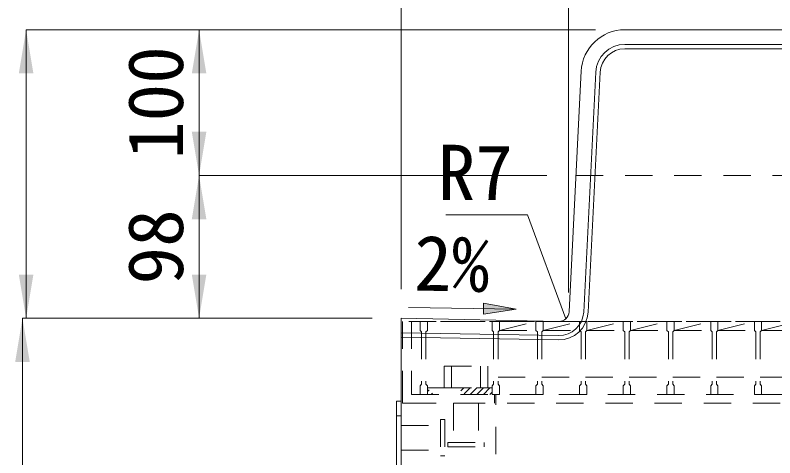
# Model space of a CAD drawing. Units: millimetres at full size. Extents: x 50430 to 75195, y 75514 to 92741.
# Drawn here: x 54351 to 54873, y 87088 to 87392 of the extents above; entities that cross this region are included whole.
import ezdxf
from ezdxf.enums import TextEntityAlignment as Align

# ---------------------------------------------------------------- set-up
doc = ezdxf.new("R2010")
doc.units = ezdxf.units.MM
doc.header["$LTSCALE"] = 25
doc.linetypes.add('USER1', pattern=[1.35, 0.75, -0.6])
doc.linetypes.add('USER3', pattern=[2, 1, -1])
for name, color, linetype, lineweight in [('0_2', 7, 'Continuous', 5), ('ジョイントプレート', 3, 'Continuous', 9), ('寸法引出', 7, 'Continuous', 20), ('寸法線', 7, 'Continuous', 9), ('本体', 2, 'Continuous', 9), ('ｲﾝｻｰﾄ', 3, 'USER1', 5), ('ｸﾞﾚｰﾁﾝｸﾞ', 7, 'USER1', 5)]:
    doc.layers.add(name, color=color, linetype=linetype, lineweight=lineweight)
doc.styles.add('ＭＳ ゴシック', font='')
doc.styles.get('ＭＳ ゴシック').set_extended_font_data('MS Gothic')

# ---------------------------------------------------------------- blocks, each defined once
blk = doc.blocks.new('filled_arrow')
at = {"color": 0, "linetype": 'Continuous', "lineweight": -2}
blk.add_solid([(7.5, 1.25), (0, 0), (7.5, -1.25)], dxfattribs=at)

msp = doc.modelspace()

# ---------------------------------------------------------------- hatches: boundary and pattern name
at = {"layer": '寸法引出'}
msp.add_hatch(color=256, dxfattribs=at).paths.add_polyline_path([(54672.79, 87194.11), (54672.66, 87186.61), (54695.23, 87189.97)])
at = {"layer": 'ｸﾞﾚｰﾁﾝｸﾞ', "lineweight": 9}
h = msp.add_hatch(dxfattribs=at)
h.set_pattern_fill('USER', color=256, style=0, pattern_type=2)
h.set_pattern_definition([(45, (54117.7, 86814.5), (-2.24506, 2.24506), [18.75, -15])])
h.paths.add_polyline_path([(54678.71, 87131.48), (54660.71, 87131.48), (54634.21, 87131.48), (54634.21, 87135.98), (54645.71, 87135.98), (54660.71, 87135.98), (54678.71, 87135.98)])

# ---------------------------------------------------------------- linework, layer by layer
at = {"layer": '0_2', "color": 4}
for p, q in [((54769.75, 87371.78), (54892.67, 87371.78)), ((54769.75, 87368.78), (54892.67, 87368.78)), ((54741.54, 87188.05), (54749.77, 87352.78)), ((54744.53, 87187.9), (54752.77, 87352.63)), ((54616.21, 87173.78), (54724.26, 87171.9)), ((54616.21, 87170.78), (54724.21, 87168.9))]:
    msp.add_line(p, q, dxfattribs=at)
at = {"layer": '0_2', "lineweight": 9}
msp.add_lwpolyline([(54729.32, 87183.5), (54702.93, 87254.84), (54646.84, 87254.84)], dxfattribs=at)
at = {"layer": '0_2', "color": 4}
for centre, radius, start, end in [((54769.75, 87351.78), 20, 90, 177.1376), ((54769.75, 87351.78), 17, 90, 177.1376), ((54724.56, 87188.9), 20, 269.0047, 357.1375), ((54724.56, 87188.9), 17, 269.0047, 357.1372)]:
    msp.add_arc(centre, radius, start, end, dxfattribs=at)
at = {"layer": 'ジョイントプレート', "linetype": 'USER1', "lineweight": 5}
msp.add_line((54613.01, 87116.79), (54616.21, 87116.79), dxfattribs=at)
at = {"layer": 'ジョイントプレート', "lineweight": 5}
msp.add_lwpolyline([(54616.21, 86986.78), (54616.21, 87126.79), (54613.01, 87126.79), (54613.01, 86986.78)], close=True, dxfattribs=at)
at = {"layer": '寸法引出'}
msp.add_line((54695.23, 87189.97), (54621.21, 87191.26), dxfattribs=at)
at = {"layer": '寸法引出', "lineweight": 13}
msp.add_lwpolyline([(54672.79, 87194.11), (54672.66, 87186.61), (54695.23, 87189.97)], close=True, dxfattribs=at)
at = {"layer": '寸法線'}
for p, q in [((54616.21, 87203.78), (54616.21, 87561.78)), ((54731.19, 87201.48), (54731.19, 87561.78)), ((54731.19, 87201.48), (54731.19, 87561.78)), ((54358.71, 87183.78), (54358.71, 87381.78)), ((54749.56, 87381.78), (54358.71, 87381.78)), ((54477.46, 87281.78), (54477.46, 87381.78)), ((54749.75, 87381.78), (54477.46, 87381.78)), ((54477.46, 87183.78), (54477.46, 87281.78)), ((54716.21, 87281.78), (54477.46, 87281.78)), ((54716.21, 87281.78), (54477.46, 87281.78)), ((54356.21, 87056.78), (54356.21, 87183.78)), ((54596.21, 87183.78), (54356.21, 87183.78)), ((54596.21, 87183.78), (54358.71, 87183.78)), ((54596.21, 87183.78), (54477.46, 87183.78))]:
    msp.add_line(p, q, dxfattribs=at)
at = {"layer": '本体', "lineweight": 20}
for p, q in [((54769.56, 87381.78), (54892.86, 87381.78)), ((54731.53, 87188.27), (54739.8, 87353.67)), ((54616.21, 87183.78), (54616.21, 87056.78)), ((54616.21, 87183.78), (54724.4, 87181.62))]:
    msp.add_line(p, q, dxfattribs=at)
at = {"layer": '本体', "linetype": 'USER1'}
for p, q in [((54736.21, 87281.78), (54926.21, 87281.78)), ((54681.21, 87056.78), (54681.21, 87131.78))]:
    msp.add_line(p, q, dxfattribs=at)
at = {"layer": '本体', "lineweight": 20}
for centre, radius, start, end in [((54769.75, 87351.78), 30, 90, 177.1376), ((54724.54, 87188.62), 7, 268.8542, 357.1374)]:
    msp.add_arc(centre, radius, start, end, dxfattribs=at)
at = {"layer": 'ｲﾝｻｰﾄ'}
for p, q in [((54645.71, 87150.98), (54645.71, 87135.98)), ((54645.71, 87150.98), (54675.71, 87150.98)), ((54650.71, 87150.98), (54650.71, 87135.98)), ((54670.71, 87150.98), (54670.71, 87135.98)), ((54675.71, 87150.98), (54675.71, 87135.98)), ((54645.71, 87135.98), (54675.71, 87135.98)), ((54643.21, 87114.28), (54643.21, 87089.28)), ((54643.21, 87114.28), (54646.21, 87114.28)), ((54646.21, 87114.28), (54646.21, 87089.28)), ((54616.21, 87110.28), (54616.21, 87093.28)), ((54616.21, 87110.28), (54643.21, 87110.28)), ((54616.21, 87093.28), (54643.21, 87093.28)), ((54643.21, 87089.28), (54646.21, 87089.28))]:
    msp.add_line(p, q, dxfattribs=at)
at = {"layer": 'ｲﾝｻｰﾄ', "lineweight": 9}
for p, q in [((54652.21, 87125.48), (54669.21, 87125.48)), ((54652.21, 87125.48), (54652.21, 87098.48)), ((54669.21, 87125.48), (54669.21, 87098.48)), ((54648.21, 87098.48), (54673.21, 87098.48)), ((54648.21, 87098.48), (54648.21, 87095.48)), ((54673.21, 87098.48), (54673.21, 87095.48)), ((54648.21, 87095.48), (54673.21, 87095.48))]:
    msp.add_line(p, q, dxfattribs=at)
at = {"layer": 'ｲﾝｻｰﾄ', "linetype": 'USER3', "lineweight": 9}
msp.add_line((54616.21, 87093.28), (54616.21, 87110.28), dxfattribs=at)
at = {"layer": 'ｸﾞﾚｰﾁﾝｸﾞ', "lineweight": 9}
for p, q in [((55045.21, 87181.48), (54617.21, 87181.48)), ((54617.21, 87181.48), (54617.21, 87125.48)), ((54623.21, 87181.48), (54623.21, 87131.48)), ((55033.21, 87181.48), (54629.21, 87181.48)), ((54629.21, 87181.48), (54634.21, 87181.48)), ((54629.21, 87181.48), (54629.21, 87175.48)), ((54629.21, 87181.48), (54634.21, 87181.48)), ((54629.21, 87181.48), (54629.21, 87175.48)), ((54629.21, 87181.48), (54634.21, 87181.48)), ((54629.21, 87181.48), (54629.21, 87175.48)), ((54634.21, 87181.48), (54634.21, 87175.48)), ((54634.21, 87181.48), (54634.21, 87175.48)), ((54634.21, 87181.48), (54634.21, 87175.48)), ((54678.71, 87181.48), (54683.71, 87181.48)), ((54678.71, 87181.48), (54678.71, 87175.48)), ((54678.71, 87181.48), (54683.71, 87181.48)), ((54678.71, 87181.48), (54678.71, 87175.48)), ((54678.71, 87181.48), (54683.71, 87181.48)), ((54678.71, 87181.48), (54678.71, 87175.48)), ((54683.71, 87175.48), (54708.71, 87181.48)), ((54683.71, 87181.48), (54683.71, 87175.48)), ((54683.71, 87181.48), (54683.71, 87175.48)), ((54683.71, 87181.48), (54683.71, 87175.48)), ((54708.71, 87181.48), (54713.71, 87181.48)), ((54708.71, 87181.48), (54708.71, 87175.48)), ((54708.71, 87181.48), (54713.71, 87181.48)), ((54708.71, 87181.48), (54708.71, 87175.48)), ((54708.71, 87181.48), (54713.71, 87181.48)), ((54708.71, 87181.48), (54708.71, 87175.48)), ((54713.71, 87175.48), (54738.71, 87181.48)), ((54713.71, 87181.48), (54713.71, 87175.48)), ((54713.71, 87181.48), (54713.71, 87175.48)), ((54713.71, 87181.48), (54713.71, 87175.48)), ((54738.71, 87181.48), (54743.71, 87181.48)), ((54738.71, 87181.48), (54738.71, 87175.48)), ((54738.71, 87181.48), (54743.71, 87181.48)), ((54738.71, 87181.48), (54738.71, 87175.48)), ((54738.71, 87181.48), (54743.71, 87181.48)), ((54738.71, 87181.48), (54738.71, 87175.48)), ((54743.71, 87175.48), (54768.71, 87181.48)), ((54743.71, 87181.48), (54743.71, 87175.48)), ((54743.71, 87181.48), (54743.71, 87175.48)), ((54743.71, 87181.48), (54743.71, 87175.48)), ((54768.71, 87181.48), (54773.71, 87181.48)), ((54768.71, 87181.48), (54768.71, 87175.48)), ((54768.71, 87181.48), (54773.71, 87181.48)), ((54768.71, 87181.48), (54768.71, 87175.48)), ((54768.71, 87181.48), (54773.71, 87181.48)), ((54768.71, 87181.48), (54768.71, 87175.48)), ((54773.71, 87175.48), (54798.71, 87181.48)), ((54773.71, 87181.48), (54773.71, 87175.48)), ((54773.71, 87181.48), (54773.71, 87175.48)), ((54773.71, 87181.48), (54773.71, 87175.48)), ((54798.71, 87181.48), (54803.71, 87181.48)), ((54798.71, 87181.48), (54798.71, 87175.48)), ((54798.71, 87181.48), (54803.71, 87181.48)), ((54798.71, 87181.48), (54798.71, 87175.48)), ((54798.71, 87181.48), (54803.71, 87181.48)), ((54798.71, 87181.48), (54798.71, 87175.48)), ((54803.71, 87175.48), (54828.71, 87181.48)), ((54803.71, 87181.48), (54803.71, 87175.48)), ((54803.71, 87181.48), (54803.71, 87175.48)), ((54803.71, 87181.48), (54803.71, 87175.48)), ((54828.71, 87181.48), (54833.71, 87181.48)), ((54828.71, 87181.48), (54828.71, 87175.48)), ((54828.71, 87181.48), (54833.71, 87181.48)), ((54828.71, 87181.48), (54828.71, 87175.48)), ((54828.71, 87181.48), (54833.71, 87181.48)), ((54828.71, 87181.48), (54828.71, 87175.48)), ((54833.71, 87175.48), (54858.71, 87181.48)), ((54833.71, 87181.48), (54833.71, 87175.48)), ((54833.71, 87181.48), (54833.71, 87175.48)), ((54833.71, 87181.48), (54833.71, 87175.48)), ((54858.71, 87181.48), (54863.71, 87181.48)), ((54858.71, 87181.48), (54863.71, 87181.48)), ((54858.71, 87181.48), (54863.71, 87181.48)), ((54858.71, 87181.48), (54858.71, 87175.48)), ((54858.71, 87181.48), (54858.71, 87175.48)), ((54858.71, 87181.48), (54858.71, 87175.48)), ((54863.71, 87181.48), (54863.71, 87175.48)), ((54863.71, 87181.48), (54863.71, 87175.48)), ((54863.71, 87181.48), (54863.71, 87175.48)), ((54863.71, 87175.48), (54888.71, 87181.48)), ((54629.21, 87175.48), (54630.21, 87174.48)), ((54629.21, 87175.48), (54630.21, 87174.48)), ((54629.21, 87175.48), (54630.21, 87174.48)), ((54634.21, 87175.48), (54633.21, 87174.48)), ((54634.21, 87175.48), (54633.21, 87174.48)), ((54634.21, 87175.48), (54633.21, 87174.48)), ((54678.71, 87175.48), (54679.71, 87174.48)), ((54678.71, 87175.48), (54679.71, 87174.48)), ((54678.71, 87175.48), (54679.71, 87174.48)), ((54683.71, 87175.48), (54682.71, 87174.48)), ((54683.71, 87175.48), (54682.71, 87174.48)), ((54683.71, 87175.48), (54682.71, 87174.48)), ((54683.71, 87175.48), (54708.71, 87175.48)), ((54708.71, 87175.48), (54709.71, 87174.48)), ((54708.71, 87175.48), (54709.71, 87174.48)), ((54708.71, 87175.48), (54709.71, 87174.48)), ((54713.71, 87175.48), (54712.71, 87174.48)), ((54713.71, 87175.48), (54712.71, 87174.48)), ((54713.71, 87175.48), (54712.71, 87174.48)), ((54713.71, 87175.48), (54738.71, 87175.48)), ((54738.71, 87175.48), (54739.71, 87174.48)), ((54738.71, 87175.48), (54739.71, 87174.48)), ((54738.71, 87175.48), (54739.71, 87174.48)), ((54743.71, 87175.48), (54742.71, 87174.48)), ((54743.71, 87175.48), (54742.71, 87174.48)), ((54743.71, 87175.48), (54742.71, 87174.48)), ((54743.71, 87175.48), (54768.71, 87175.48)), ((54768.71, 87175.48), (54769.71, 87174.48)), ((54768.71, 87175.48), (54769.71, 87174.48)), ((54768.71, 87175.48), (54769.71, 87174.48)), ((54773.71, 87175.48), (54772.71, 87174.48)), ((54773.71, 87175.48), (54772.71, 87174.48)), ((54773.71, 87175.48), (54772.71, 87174.48)), ((54773.71, 87175.48), (54798.71, 87175.48)), ((54798.71, 87175.48), (54799.71, 87174.48)), ((54798.71, 87175.48), (54799.71, 87174.48)), ((54798.71, 87175.48), (54799.71, 87174.48)), ((54803.71, 87175.48), (54802.71, 87174.48)), ((54803.71, 87175.48), (54802.71, 87174.48)), ((54803.71, 87175.48), (54802.71, 87174.48)), ((54803.71, 87175.48), (54828.71, 87175.48)), ((54828.71, 87175.48), (54829.71, 87174.48)), ((54828.71, 87175.48), (54829.71, 87174.48)), ((54828.71, 87175.48), (54829.71, 87174.48)), ((54833.71, 87175.48), (54832.71, 87174.48)), ((54833.71, 87175.48), (54832.71, 87174.48)), ((54833.71, 87175.48), (54832.71, 87174.48)), ((54833.71, 87175.48), (54858.71, 87175.48)), ((54858.71, 87175.48), (54859.71, 87174.48)), ((54858.71, 87175.48), (54859.71, 87174.48)), ((54858.71, 87175.48), (54859.71, 87174.48)), ((54863.71, 87175.48), (54862.71, 87174.48)), ((54863.71, 87175.48), (54862.71, 87174.48)), ((54863.71, 87175.48), (54862.71, 87174.48)), ((54863.71, 87175.48), (54888.71, 87175.48)), ((54630.21, 87174.48), (54630.21, 87138.48)), ((54630.21, 87174.48), (54630.21, 87138.48)), ((54630.21, 87174.48), (54630.21, 87138.48)), ((54633.21, 87174.48), (54633.21, 87138.48)), ((54633.21, 87174.48), (54633.21, 87138.48)), ((54633.21, 87174.48), (54633.21, 87138.48)), ((54679.71, 87174.48), (54679.71, 87138.48)), ((54679.71, 87174.48), (54679.71, 87138.48)), ((54679.71, 87174.48), (54679.71, 87138.48)), ((54682.71, 87174.48), (54682.71, 87138.48)), ((54682.71, 87174.48), (54682.71, 87138.48)), ((54682.71, 87174.48), (54682.71, 87138.48)), ((54709.71, 87174.48), (54709.71, 87138.48)), ((54709.71, 87174.48), (54709.71, 87138.48)), ((54709.71, 87174.48), (54709.71, 87138.48)), ((54712.71, 87174.48), (54712.71, 87138.48)), ((54712.71, 87174.48), (54712.71, 87138.48)), ((54712.71, 87174.48), (54712.71, 87138.48)), ((54739.71, 87174.48), (54739.71, 87138.48)), ((54739.71, 87174.48), (54739.71, 87138.48)), ((54739.71, 87174.48), (54739.71, 87138.48)), ((54742.71, 87174.48), (54742.71, 87138.48)), ((54742.71, 87174.48), (54742.71, 87138.48)), ((54742.71, 87174.48), (54742.71, 87138.48)), ((54769.71, 87174.48), (54769.71, 87138.48)), ((54769.71, 87174.48), (54769.71, 87138.48)), ((54769.71, 87174.48), (54769.71, 87138.48)), ((54772.71, 87174.48), (54772.71, 87138.48)), ((54772.71, 87174.48), (54772.71, 87138.48)), ((54772.71, 87174.48), (54772.71, 87138.48)), ((54799.71, 87174.48), (54799.71, 87138.48)), ((54799.71, 87174.48), (54799.71, 87138.48)), ((54799.71, 87174.48), (54799.71, 87138.48)), ((54802.71, 87174.48), (54802.71, 87138.48)), ((54802.71, 87174.48), (54802.71, 87138.48)), ((54802.71, 87174.48), (54802.71, 87138.48)), ((54829.71, 87174.48), (54829.71, 87138.48)), ((54829.71, 87174.48), (54829.71, 87138.48)), ((54829.71, 87174.48), (54829.71, 87138.48)), ((54832.71, 87174.48), (54832.71, 87138.48)), ((54832.71, 87174.48), (54832.71, 87138.48)), ((54832.71, 87174.48), (54832.71, 87138.48)), ((54859.71, 87174.48), (54859.71, 87138.48)), ((54859.71, 87174.48), (54859.71, 87138.48)), ((54859.71, 87174.48), (54859.71, 87138.48)), ((54862.71, 87174.48), (54862.71, 87138.48)), ((54862.71, 87174.48), (54862.71, 87138.48)), ((54862.71, 87174.48), (54862.71, 87138.48)), ((54682.71, 87143.48), (54709.71, 87143.48)), ((54712.71, 87143.48), (54739.71, 87143.48)), ((54742.71, 87143.48), (54769.71, 87143.48)), ((54772.71, 87143.48), (54799.71, 87143.48)), ((54802.71, 87143.48), (54829.71, 87143.48)), ((54832.71, 87143.48), (54859.71, 87143.48)), ((54862.71, 87143.48), (54889.71, 87143.48)), ((54629.21, 87137.48), (54630.21, 87138.48)), ((54629.21, 87137.48), (54630.21, 87138.48)), ((54629.21, 87137.48), (54630.21, 87138.48)), ((54634.21, 87137.48), (54633.21, 87138.48)), ((54634.21, 87137.48), (54633.21, 87138.48)), ((54634.21, 87137.48), (54633.21, 87138.48)), ((54678.71, 87137.48), (54679.71, 87138.48)), ((54678.71, 87137.48), (54679.71, 87138.48)), ((54678.71, 87137.48), (54679.71, 87138.48)), ((54683.71, 87137.48), (54682.71, 87138.48)), ((54683.71, 87137.48), (54682.71, 87138.48)), ((54683.71, 87137.48), (54682.71, 87138.48)), ((54708.71, 87137.48), (54709.71, 87138.48)), ((54708.71, 87137.48), (54709.71, 87138.48)), ((54708.71, 87137.48), (54709.71, 87138.48)), ((54713.71, 87137.48), (54712.71, 87138.48)), ((54713.71, 87137.48), (54712.71, 87138.48)), ((54713.71, 87137.48), (54712.71, 87138.48)), ((54738.71, 87137.48), (54739.71, 87138.48)), ((54738.71, 87137.48), (54739.71, 87138.48)), ((54738.71, 87137.48), (54739.71, 87138.48)), ((54743.71, 87137.48), (54742.71, 87138.48)), ((54743.71, 87137.48), (54742.71, 87138.48)), ((54743.71, 87137.48), (54742.71, 87138.48)), ((54768.71, 87137.48), (54769.71, 87138.48)), ((54768.71, 87137.48), (54769.71, 87138.48)), ((54768.71, 87137.48), (54769.71, 87138.48)), ((54773.71, 87137.48), (54772.71, 87138.48)), ((54773.71, 87137.48), (54772.71, 87138.48)), ((54773.71, 87137.48), (54772.71, 87138.48)), ((54798.71, 87137.48), (54799.71, 87138.48)), ((54798.71, 87137.48), (54799.71, 87138.48)), ((54798.71, 87137.48), (54799.71, 87138.48)), ((54803.71, 87137.48), (54802.71, 87138.48)), ((54803.71, 87137.48), (54802.71, 87138.48)), ((54803.71, 87137.48), (54802.71, 87138.48)), ((54828.71, 87137.48), (54829.71, 87138.48)), ((54828.71, 87137.48), (54829.71, 87138.48)), ((54828.71, 87137.48), (54829.71, 87138.48)), ((54833.71, 87137.48), (54832.71, 87138.48)), ((54833.71, 87137.48), (54832.71, 87138.48)), ((54833.71, 87137.48), (54832.71, 87138.48)), ((54858.71, 87137.48), (54859.71, 87138.48)), ((54858.71, 87137.48), (54859.71, 87138.48)), ((54858.71, 87137.48), (54859.71, 87138.48)), ((54863.71, 87137.48), (54862.71, 87138.48)), ((54863.71, 87137.48), (54862.71, 87138.48)), ((54863.71, 87137.48), (54862.71, 87138.48)), ((54629.21, 87131.48), (54629.21, 87137.48)), ((54629.21, 87131.48), (54629.21, 87137.48)), ((54629.21, 87131.48), (54629.21, 87137.48)), ((54634.21, 87131.48), (54634.21, 87137.48)), ((54634.21, 87131.48), (54634.21, 87137.48)), ((54634.21, 87131.48), (54634.21, 87137.48)), ((54634.21, 87135.98), (54678.71, 87135.98)), ((54678.71, 87131.48), (54678.71, 87137.48)), ((54678.71, 87131.48), (54678.71, 87137.48)), ((54678.71, 87131.48), (54678.71, 87137.48)), ((54683.71, 87131.48), (54683.71, 87137.48)), ((54683.71, 87131.48), (54683.71, 87137.48)), ((54683.71, 87131.48), (54683.71, 87137.48)), ((54708.71, 87131.48), (54708.71, 87137.48)), ((54708.71, 87131.48), (54708.71, 87137.48)), ((54708.71, 87131.48), (54708.71, 87137.48)), ((54713.71, 87131.48), (54713.71, 87137.48)), ((54713.71, 87131.48), (54713.71, 87137.48)), ((54713.71, 87131.48), (54713.71, 87137.48)), ((54738.71, 87131.48), (54738.71, 87137.48)), ((54738.71, 87131.48), (54738.71, 87137.48)), ((54738.71, 87131.48), (54738.71, 87137.48)), ((54743.71, 87131.48), (54743.71, 87137.48)), ((54743.71, 87131.48), (54743.71, 87137.48)), ((54743.71, 87131.48), (54743.71, 87137.48)), ((54768.71, 87131.48), (54768.71, 87137.48)), ((54768.71, 87131.48), (54768.71, 87137.48)), ((54768.71, 87131.48), (54768.71, 87137.48)), ((54773.71, 87131.48), (54773.71, 87137.48)), ((54773.71, 87131.48), (54773.71, 87137.48)), ((54773.71, 87131.48), (54773.71, 87137.48)), ((54798.71, 87131.48), (54798.71, 87137.48)), ((54798.71, 87131.48), (54798.71, 87137.48)), ((54798.71, 87131.48), (54798.71, 87137.48)), ((54803.71, 87131.48), (54803.71, 87137.48)), ((54803.71, 87131.48), (54803.71, 87137.48)), ((54803.71, 87131.48), (54803.71, 87137.48)), ((54828.71, 87131.48), (54828.71, 87137.48)), ((54828.71, 87131.48), (54828.71, 87137.48)), ((54828.71, 87131.48), (54828.71, 87137.48)), ((54833.71, 87131.48), (54833.71, 87137.48)), ((54833.71, 87131.48), (54833.71, 87137.48)), ((54833.71, 87131.48), (54833.71, 87137.48)), ((54858.71, 87131.48), (54858.71, 87137.48)), ((54858.71, 87131.48), (54858.71, 87137.48)), ((54858.71, 87131.48), (54858.71, 87137.48)), ((54863.71, 87131.48), (54863.71, 87137.48)), ((54863.71, 87131.48), (54863.71, 87137.48)), ((54863.71, 87131.48), (54863.71, 87137.48)), ((54617.21, 87125.48), (54617.21, 87130.48)), ((54623.21, 87131.48), (55039.21, 87131.48)), ((54629.21, 87131.48), (54634.21, 87131.48)), ((54629.21, 87131.48), (54634.21, 87131.48)), ((54629.21, 87131.48), (54634.21, 87131.48)), ((54678.71, 87131.48), (54683.71, 87131.48)), ((54678.71, 87131.48), (54683.71, 87131.48)), ((54678.71, 87131.48), (54683.71, 87131.48)), ((54680.21, 87131.48), (54680.21, 87125.48)), ((54708.71, 87131.48), (54713.71, 87131.48)), ((54708.71, 87131.48), (54713.71, 87131.48)), ((54708.71, 87131.48), (54713.71, 87131.48)), ((54738.71, 87131.48), (54743.71, 87131.48)), ((54738.71, 87131.48), (54743.71, 87131.48)), ((54738.71, 87131.48), (54743.71, 87131.48)), ((54768.71, 87131.48), (54773.71, 87131.48)), ((54768.71, 87131.48), (54773.71, 87131.48)), ((54768.71, 87131.48), (54773.71, 87131.48)), ((54798.71, 87131.48), (54803.71, 87131.48)), ((54798.71, 87131.48), (54803.71, 87131.48)), ((54798.71, 87131.48), (54803.71, 87131.48)), ((54828.71, 87131.48), (54833.71, 87131.48)), ((54828.71, 87131.48), (54833.71, 87131.48)), ((54828.71, 87131.48), (54833.71, 87131.48)), ((54858.71, 87131.48), (54863.71, 87131.48)), ((54858.71, 87131.48), (54863.71, 87131.48)), ((54858.71, 87131.48), (54863.71, 87131.48)), ((55045.21, 87125.48), (54617.21, 87125.48)), ((54617.21, 87125.48), (54627.21, 87125.48))]:
    msp.add_line(p, q, dxfattribs=at)

# ---------------------------------------------------------------- block references
at = {"layer": '0_2', "lineweight": 9, "xscale": 0.133, "yscale": 0.133, "rotation": 110.3}
msp.add_blockref('filled_arrow', (54729.32, 87183.5), dxfattribs=at)
at = {"layer": '寸法線', "xscale": 4, "yscale": 4}
for p, rotation in [((54358.71, 87381.78), 270), ((54477.46, 87381.78), 270), ((54477.46, 87281.78), 90), ((54477.46, 87281.78), 270), ((54358.71, 87183.78), 90), ((54477.46, 87183.78), 90), ((54356.21, 87183.78), 270)]:
    msp.add_blockref('filled_arrow', p, dxfattribs=dict(at, rotation=rotation))

# ---------------------------------------------------------------- texts
at = {"layer": '0_2', "style": 'ＭＳ ゴシック'}
msp.add_text('R7', height=37.98, dxfattribs=at).set_placement((54692.93, 87302.84), align=Align.TOP_RIGHT)
msp.add_text('2%', height=37.98, rotation=359, dxfattribs=at).set_placement((54651.02, 87221.39), align=Align.MIDDLE_CENTER)
at = {"layer": '寸法線', "style": 'ＭＳ ゴシック'}
for s, p in [('100', (54447.46, 87331.78)), ('98', (54447.46, 87232.78))]:
    msp.add_text(s, height=37.98, rotation=90, dxfattribs=at).set_placement(p, align=Align.MIDDLE_CENTER)

doc.saveas('drawing.dxf')
